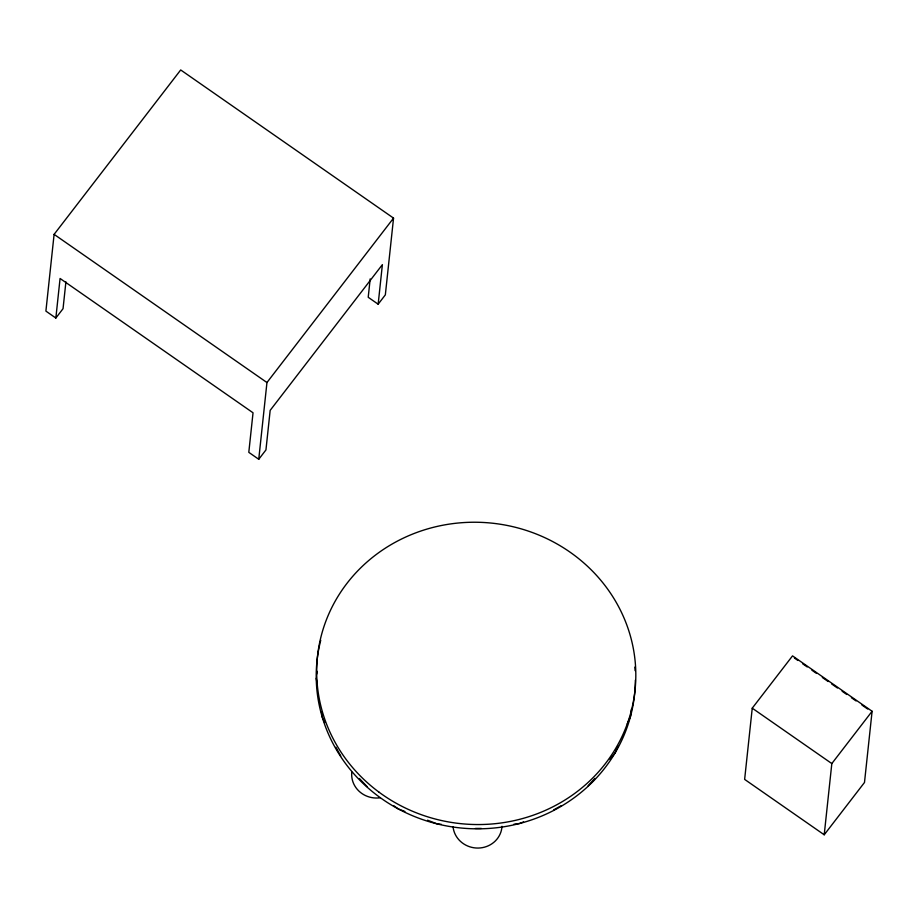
<?xml version="1.0" encoding="UTF-8"?>
<svg xmlns="http://www.w3.org/2000/svg" width="918" height="918" viewBox="0 0 918 918"><rect width="100%" height="100%" fill="white"/><g stroke="black" fill="none" stroke-linecap="round" stroke-linejoin="round"><path stroke-width="1.38" d="M370.172 278.911L368.21 297.283L378.159 304.202L385.342 294.862L393.547 218.117L180.697 69.952L54.105 234.365L45.9 311.11L55.849 318.03L63.044 308.689L65.912 281.849M55.849 318.03L60.072 278.475L253.035 412.79L248.801 452.344L258.75 459.275L265.945 449.935L270.167 410.369L382.381 264.648L378.159 304.202M258.75 459.275L266.954 382.531L393.547 218.117M752.244 708.18L744.636 779.393L824.215 834.783L864.492 782.469L872.1 711.266L792.532 655.877L752.244 708.18L831.823 763.569L824.215 834.783M316.251 678.23L317.135 684.048M316.767 674.064L317.1 671.276M631.435 709.052L630.574 716.12L627.258 724.038M320.221 642.279L320.738 640.316M617.986 746.15L615.267 752.645L609.965 759.358M831.823 763.569L872.1 711.266M594.944 778.372L588.094 785.797M561.277 805.66L553.749 809.848M523.535 821.92L519.588 823.492L513.931 824.226M481.342 828.438L475.409 828.461M441.397 824.375L437.002 823.848L427.559 820.21M404.918 811.489L398.263 808.919L393.661 805.637M794.437 658.045L797.926 660.478M802.573 663.714L807.232 666.95M811.879 670.197L816.527 673.433M822.344 677.473L828.162 681.523M831.651 683.956L837.468 688.007M842.116 691.243L846.763 694.478M851.422 697.714L856.069 700.95M861.887 705.001L867.705 709.052M54.105 234.365L266.954 382.531M367.211 786.749L359.397 778.521M340.773 756.088L335.919 747.252M324.708 722.638L322.344 717.451L321.484 711.886M380.109 797.788A24.568 23.237 6.1 0 1 351.801 772.13M635.359 680.146A159.663 151.057 6.1 0 1 631.355 713.056L630.161 717.658A159.663 151.057 6.1 0 1 591.605 782.939L588.094 786.29A159.663 151.057 6.1 0 1 560.657 806.601L556.377 809.022A159.663 151.057 6.1 0 1 480.057 828.805L475.042 828.805A159.663 151.057 6.1 0 1 440.25 824.628L435.384 823.435A159.663 151.057 6.1 0 1 366.018 786.141L362.426 782.79A159.663 151.057 6.1 0 1 340.658 756.558L338.065 752.473A159.663 151.057 6.1 0 1 316.274 679.94L316.217 675.189A159.663 151.057 6.1 0 1 318.948 648.074M319.189 646.915A159.663 151.057 6.1 0 1 319.957 643.438M634.831 667.099A159.663 151.057 6.1 0 1 635.095 670.656M501.997 826.303A24.568 23.237 6.1 0 1 478.117 848.06A24.568 23.237 6.1 0 1 453.067 826.957M379.18 792.28A159.663 151.057 6.1 0 0 634.464 694.8A159.663 151.057 6.1 0 0 415.097 533.106A159.663 151.057 6.1 0 0 379.18 792.28"/></g></svg>
